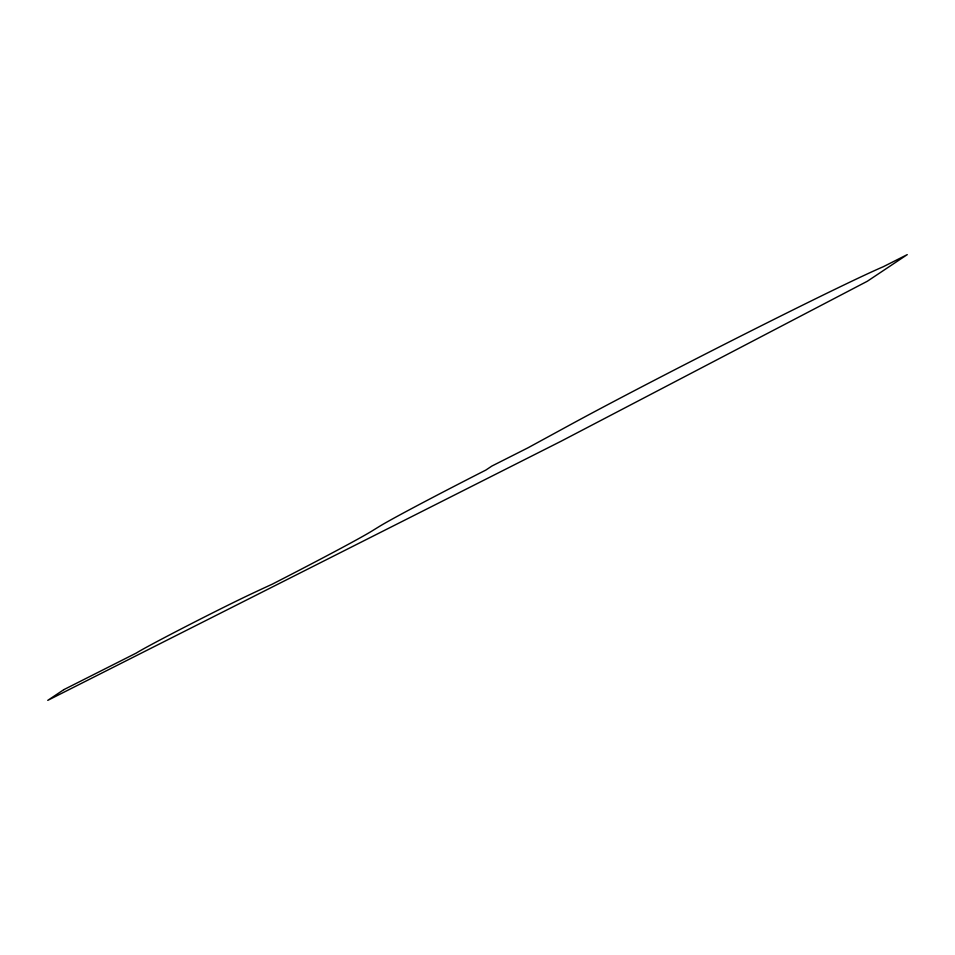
<?xml version="1.0" encoding="UTF-8"?>
<svg xmlns="http://www.w3.org/2000/svg" width="955" height="955" viewBox="0 0 955 955"><rect width="100%" height="100%" fill="white"/><g stroke="black" fill="none" stroke-linecap="round" stroke-linejoin="round"><path stroke-width="1.43" d="M63.89 689.617L47.75 700.373L561.11 441.21L867.355 281.236L907.25 254.627L883.112 266.803A199.667 4.178 -27 0 0 739.946 336.494A199.667 4.178 -27 0 0 567.318 426.372L528.079 447.764L491.873 466.052L485.82 470.087A119.506 2.507 -27 0 0 379.672 526.265L371.758 531.135A135.741 2.841 -27 0 1 272.199 584.209A292.946 6.136 -27 0 0 252.025 593.58A70.634 1.48 -27 0 0 187.096 625.871A70.634 1.48 -27 0 0 136.302 653.053L63.89 689.617"/></g></svg>
